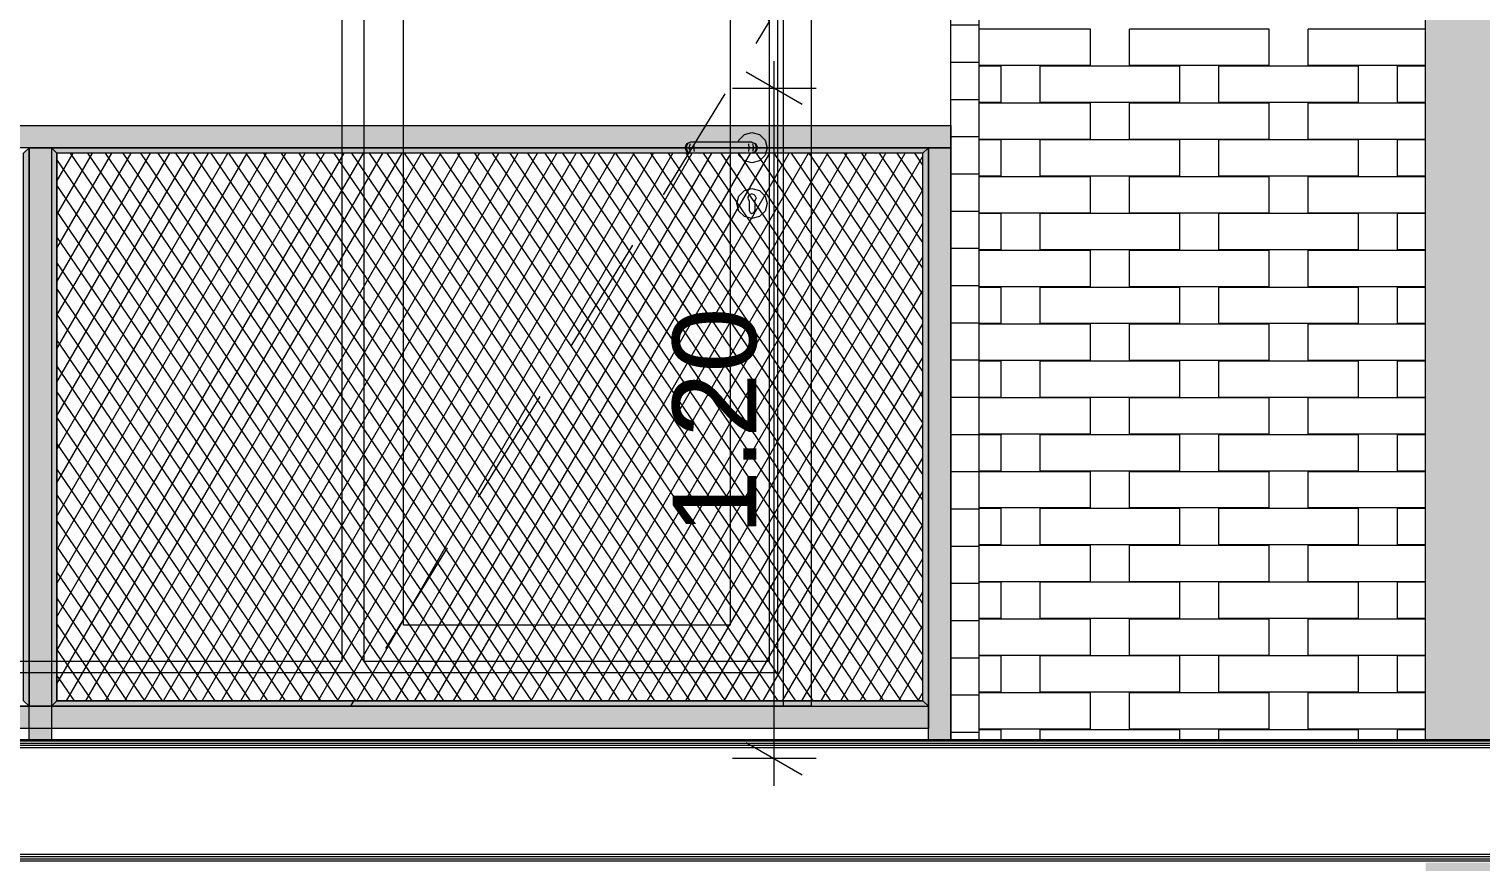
# Model space of a CAD drawing. Header units: millimetres. Extents: x 475206255 to 476720147, y 4620882299 to 4621447368.
# Drawn here: x 475397416 to 475400015, y 4621140866 to 4621142357 of the extents above; entities that cross this region are included whole.
import ezdxf

# ---------------------------------------------------------------- set-up
doc = ezdxf.new("R2010")
doc.units = ezdxf.units.MM
doc.header["$MEASUREMENT"] = 0
doc.linetypes.add('Hidden Line', pattern=[317.5, 211.666667, -105.833333])
for name, color, linetype, lineweight in [('2D Drafting - General_Pen_No__30_Pen_No__9_Pen_No__9_Pen_No__253', 252, 'Continuous', 0), ('2D Drafting - General_Pen_No__30_Pen_No__9_Pen_No__9_Pen_No__7', 7, 'Continuous', 0), ('2D Drafting - General_Pen_No__7_Pen_No__7', 7, 'Continuous', 0), ('Dimensioning - General_Pen_No__142', 142, 'Continuous', 0), ('New_2D Drafting - General_Pen_No__30_Pen_No__9_Pen_No__9_Pen_No__255', 255, 'Continuous', 0), ('New_2D Drafting - General_Pen_No__30_Pen_No__9_Pen_No__9_Pen_No__7', 7, 'Continuous', 0), ('New_2D Drafting - General_Pen_No__4', 7, 'Continuous', 0), ('New_2D Drafting - General_Pen_No__7', 7, 'Continuous', 0), ('New_Structural - Bearing_Pen_No__250', 7, 'Continuous', 0), ('New_zoma_Pen_No__250', 7, 'Continuous', 0), ('Structural - Bearing_Pen_No__250', 7, 'Continuous', 0), ('zoma_Pen_No__142', 142, 'Continuous', 0)]:
    doc.layers.add(name, color=color, linetype=linetype, lineweight=lineweight)
for name, color, linetype in [('Dimensioning - General', 7, 'Continuous'), ('New_zoma', 7, 'Continuous'), ('zoma', 7, 'Continuous')]:
    doc.layers.add(name, color=color, linetype=linetype)
doc.styles.add('GENERATED_STYLE_1', font='arial.ttf')
doc.styles.add('GENERATED_STYLE_2', font='arial.ttf')
doc.dimstyles.new('GENERATED_STYLE__1', dxfattribs={"dimtxt": 100, "dimasz": 68.640772, "dimexe": 0.18, "dimexo": 0.0625, "dimgap": 0, "dimtad": 1, "dimlfac": 0.001, "dimzin": 0, "dimdsep": 46, "dimtxsty": 'GENERATED_STYLE_2', "dimblk": 'ARROWHEAD_2', "dimblk1": 'ARROWHEAD_2', "dimblk2": 'ARROWHEAD_2', "dimcen": 0.09, "dimse1": 1, "dimse2": 1, "dimclrd": 142, "dimclre": 142, "dimclrt": 142, "dimadec": 0, "dimazin": 0, "dimtfac": 1, "dimtdec": 4, "dimtmove": 0, "dimatfit": 3, "dimfxl": 1, "dimtolj": 1, "dimtzin": 0, "dimarcsym": 0})
doc.dimstyles.new('GENERATED_STYLE__18', dxfattribs={"dimtxt": 100, "dimasz": 68.640772, "dimexe": 0.18, "dimexo": 0.0625, "dimgap": 0, "dimtad": 1, "dimtih": 1, "dimtoh": 1, "dimlfac": 0.001, "dimzin": 0, "dimdsep": 46, "dimtxsty": 'GENERATED_STYLE_2', "dimblk": 'ARROWHEAD_2', "dimblk1": 'ARROWHEAD_2', "dimblk2": 'ARROWHEAD_2', "dimcen": 0.09, "dimse1": 1, "dimse2": 1, "dimclrd": 142, "dimclre": 142, "dimclrt": 142, "dimadec": 0, "dimazin": 0, "dimtfac": 1, "dimtdec": 4, "dimtmove": 0, "dimatfit": 3, "dimfxl": 1, "dimtolj": 1, "dimtzin": 0, "dimarcsym": 0})
doc.dimstyles.new('GENERATED_STYLE__3', dxfattribs={"dimtxt": 200, "dimasz": 64.421331, "dimexe": 0.18, "dimexo": 3, "dimgap": 0, "dimtad": 1, "dimtih": 1, "dimtoh": 1, "dimlfac": 0.001, "dimzin": 0, "dimdsep": 46, "dimtxsty": 'GENERATED_STYLE_2', "dimblk": 'ARROWHEAD_2', "dimblk1": 'ARROWHEAD_2', "dimblk2": 'ARROWHEAD_2', "dimcen": 0.09, "dimclrd": 142, "dimclre": 142, "dimclrt": 142, "dimadec": 0, "dimazin": 0, "dimtfac": 1, "dimtdec": 4, "dimtmove": 0, "dimatfit": 3, "dimfxl": 1, "dimtolj": 1, "dimtzin": 0, "dimarcsym": 0})
doc.dimstyles.new('GENERATED_STYLE__8', dxfattribs={"dimtxt": 150, "dimasz": 76, "dimexe": 0.18, "dimexo": 3, "dimgap": 0, "dimtad": 1, "dimlfac": 0.001, "dimzin": 0, "dimdsep": 46, "dimtxsty": 'GENERATED_STYLE_1', "dimblk": 'ARROWHEAD_2', "dimblk1": 'ARROWHEAD_2', "dimblk2": 'ARROWHEAD_2', "dimcen": 0.09, "dimclrd": 7, "dimclre": 7, "dimclrt": 7, "dimadec": 0, "dimazin": 0, "dimtfac": 1, "dimtdec": 4, "dimtmove": 0, "dimatfit": 3, "dimfxl": 1, "dimtolj": 1, "dimtzin": 0, "dimarcsym": 0})

# ---------------------------------------------------------------- blocks, each defined once
blk = doc.blocks.new('*D551', base_point=(475826095.8, 4621095193.2))
at = {"layer": 'Dimensioning - General_Pen_No__142', "color": 142, "linetype": 'Continuous', "lineweight": 0, "transparency": 16777216}
for p, q in [((475424795.3, 4621141471), (475424885.6, 4621141418.9)), ((475424908.2, 4621141444.9), (475424772.7, 4621141444.9)), ((475424840.5, 4621138945), (475424840.5, 4621141444.9)), ((475424795.3, 4621138971.1), (475424885.6, 4621138918.9)), ((475424908.2, 4621138945), (475424772.7, 4621138945))]:
    blk.add_line(p, q, dxfattribs=at)
at = {"layer": 'Dimensioning - General_Pen_No__142', "color": 142, "lineweight": 0, "transparency": 16777216, "insert": (475424820.5, 4621140061.5), "char_height": 100, "attachment_point": 7, "rotation": 90, "style": 'GENERATED_STYLE_2'}
blk.add_mtext('\\A1;{\\pql;\\fArial|b0|i0|c204|p0;\\W1.000000;2.50}', dxfattribs=at)
blk = doc.blocks.new('ARROWHEAD_2')
at = {"color": 0, "linetype": 'Continuous', "lineweight": 0}
for p, q in [((-0.378, -0.655), (0.378, 0.655)), ((0, 0), (-1, 0))]:
    blk.add_line(p, q, dxfattribs=at)
blk = doc.blocks.new('*D552', base_point=(475826095.8, 4621095193.2))
at = {"layer": 'Dimensioning - General_Pen_No__142', "color": 142, "linetype": 'Continuous', "lineweight": 0, "transparency": 16777216}
for p, q in [((475424795.3, 4621142171.1), (475424885.6, 4621142118.9)), ((475424908.2, 4621142145), (475424772.7, 4621142145)), ((475424840.5, 4621141444.9), (475424840.5, 4621142145)), ((475424795.3, 4621141471), (475424885.6, 4621141418.9)), ((475424908.2, 4621141444.9), (475424772.7, 4621141444.9))]:
    blk.add_line(p, q, dxfattribs=at)
at = {"layer": 'Dimensioning - General_Pen_No__142', "color": 142, "lineweight": 0, "transparency": 16777216, "insert": (475424820.5, 4621141661.5), "char_height": 100, "attachment_point": 7, "rotation": 90, "style": 'GENERATED_STYLE_2'}
blk.add_mtext('\\A1;{\\pql;\\fArial|b0|i0|c204|p0;\\W1.000000;0.70}', dxfattribs=at)
blk = doc.blocks.new('*D553', base_point=(475826095.8, 4621095193.2))
at = {"layer": 'Dimensioning - General_Pen_No__142', "color": 142, "linetype": 'Continuous', "lineweight": 0, "transparency": 16777216}
for p, q in [((475424795.3, 4621144671), (475424885.6, 4621144618.9)), ((475424908.2, 4621144644.9), (475424772.7, 4621144644.9)), ((475424840.5, 4621142145), (475424840.5, 4621144644.9)), ((475424795.3, 4621142171.1), (475424885.6, 4621142118.9)), ((475424908.2, 4621142145), (475424772.7, 4621142145))]:
    blk.add_line(p, q, dxfattribs=at)
at = {"layer": 'Dimensioning - General_Pen_No__142', "color": 142, "lineweight": 0, "transparency": 16777216, "insert": (475424820.5, 4621143261.5), "char_height": 100, "attachment_point": 7, "rotation": 90, "style": 'GENERATED_STYLE_2'}
blk.add_mtext('\\A1;{\\pql;\\fArial|b0|i0|c204|p0;\\W1.000000;2.50}', dxfattribs=at)
blk = doc.blocks.new('*D1518', base_point=(475826095.8, 4621095193.2))
at = {"layer": 'zoma_Pen_No__142', "color": 142, "linetype": 'Continuous', "lineweight": 0, "transparency": 16777216}
for p, q in [((475393415.9, 4621126477.3), (475393415.9, 4621126604.5)), ((475399915.9, 4621126477.3), (475399915.9, 4621126604.5)), ((475393440.3, 4621126583.3), (475393391.4, 4621126498.5)), ((475399940.3, 4621126583.3), (475399891.4, 4621126498.5)), ((475393415.9, 4621126540.9), (475399915.9, 4621126540.9))]:
    blk.add_line(p, q, dxfattribs=at)
at = {"layer": 'zoma_Pen_No__142', "color": 142, "lineweight": 0, "transparency": 16777216, "char_height": 200, "attachment_point": 7, "style": 'GENERATED_STYLE_2'}
for s, insert in [('\\A1;{\\pql;\\fArial|b0|i0|c204|p0;\\W1.000000;6.50}', (475396398.9, 4621126580.9)), ('\\A1;{\\pql;\\fArial|b0|i0|c204|p0;\\W1.000000;0.40}', (475399357.5, 4621126580.9))]:
    blk.add_mtext(s, dxfattribs=dict(at, insert=insert))
blk = doc.blocks.new('*D1519', base_point=(475826095.8, 4621095193.2))
at = {"layer": 'zoma_Pen_No__142', "color": 142, "linetype": 'Continuous', "lineweight": 0, "transparency": 16777216}
for p, q in [((475399915.9, 4621126477.3), (475399915.9, 4621126604.5)), ((475400315.9, 4621126477.3), (475400315.9, 4621126604.5)), ((475399940.3, 4621126583.3), (475399891.4, 4621126498.5)), ((475400340.3, 4621126583.3), (475400291.4, 4621126498.5)), ((475399915.9, 4621126540.9), (475400315.9, 4621126540.9))]:
    blk.add_line(p, q, dxfattribs=at)
blk = doc.blocks.new('*D1699', base_point=(475826095.8, 4621095193.2))
at = {"layer": 'New_zoma_Pen_No__250', "color": 7, "linetype": 'Continuous', "lineweight": 0, "transparency": 16777216}
for p, q in [((475398750, 4621142251.2), (475398750, 4621142300.1)), ((475398800, 4621142222.4), (475398700, 4621142280.1)), ((475398825, 4621142251.2), (475398675, 4621142251.2)), ((475398750, 4621141051.2), (475398750, 4621142251.2)), ((475398700, 4621141080.1), (475398800, 4621141022.4)), ((475398825, 4621141051.2), (475398675, 4621141051.2)), ((475398750, 4621141002.3), (475398750, 4621141051.2))]:
    blk.add_line(p, q, dxfattribs=at)
at = {"layer": 'New_zoma_Pen_No__250', "color": 7, "lineweight": 0, "transparency": 16777216, "insert": (475398720, 4621141451), "char_height": 150, "attachment_point": 7, "rotation": 90, "style": 'GENERATED_STYLE_1'}
blk.add_mtext('\\A1;{\\pql;\\fArial|b0|i0|c204|p0;\\W1.000000;1.20}', dxfattribs=at)
blk = doc.blocks.new('*D2374', base_point=(475826095.8, 4621095193.2))
at = {"layer": 'Dimensioning - General_Pen_No__142', "color": 142, "linetype": 'Continuous', "lineweight": 0, "transparency": 16777216}
for p, q in [((475397216, 4621139958.3), (475397216, 4621140093.8)), ((475398816, 4621139958.3), (475398816, 4621140093.8)), ((475397242.1, 4621140071.2), (475397190, 4621139980.9)), ((475398842.1, 4621140071.2), (475398790, 4621139980.9)), ((475397216, 4621140026), (475398816, 4621140026))]:
    blk.add_line(p, q, dxfattribs=at)
at = {"layer": 'Dimensioning - General_Pen_No__142', "color": 142, "lineweight": 0, "transparency": 16777216, "char_height": 100, "attachment_point": 7, "style": 'GENERATED_STYLE_2'}
for s, insert in [('\\A1;{\\pql;\\fArial|b0|i0|c204|p0;\\W1.000000;1.60}', (475397882.6, 4621140046)), ('\\A1;{\\pql;\\fArial|b0|i0|c204|p0;\\W1.000000;0.25}', (475398523, 4621140046))]:
    blk.add_mtext(s, dxfattribs=dict(at, insert=insert))
blk = doc.blocks.new('*D2375', base_point=(475826095.8, 4621095193.2))
at = {"layer": 'Dimensioning - General_Pen_No__142', "color": 142, "linetype": 'Continuous', "lineweight": 0, "transparency": 16777216}
for p, q in [((475398816, 4621139958.3), (475398816, 4621140093.8)), ((475399065.9, 4621139958.3), (475399065.9, 4621140093.8)), ((475398842.1, 4621140071.2), (475398790, 4621139980.9)), ((475399092, 4621140071.2), (475399039.9, 4621139980.9)), ((475398816, 4621140026), (475399065.9, 4621140026))]:
    blk.add_line(p, q, dxfattribs=at)
blk = doc.blocks.new('*D2376', base_point=(475826095.8, 4621095193.2))
at = {"layer": 'Dimensioning - General_Pen_No__142', "color": 142, "linetype": 'Continuous', "lineweight": 0, "transparency": 16777216}
for p, q in [((475399065.9, 4621139958.3), (475399065.9, 4621140093.8)), ((475400115.9, 4621139958.3), (475400115.9, 4621140093.8)), ((475399092, 4621140071.2), (475399039.9, 4621139980.9)), ((475400142, 4621140071.2), (475400089.9, 4621139980.9)), ((475399065.9, 4621140026), (475400115.9, 4621140026))]:
    blk.add_line(p, q, dxfattribs=at)
at = {"layer": 'Dimensioning - General_Pen_No__142', "color": 142, "lineweight": 0, "transparency": 16777216, "insert": (475399457.5, 4621140046), "char_height": 100, "attachment_point": 7, "style": 'GENERATED_STYLE_2'}
blk.add_mtext('\\A1;{\\pql;\\fArial|b0|i0|c204|p0;\\W1.000000;1.05}', dxfattribs=at)
blk = doc.blocks.new('*D2395', base_point=(475826095.8, 4621095193.2))
at = {"layer": 'Dimensioning - General_Pen_No__142', "color": 142, "linetype": 'Continuous', "lineweight": 0, "transparency": 16777216}
for p, q in [((475397216, 4621136640), (475397216, 4621136775.5)), ((475398816, 4621136640), (475398816, 4621136775.5)), ((475397242.1, 4621136752.9), (475397190, 4621136662.6)), ((475398842.1, 4621136752.9), (475398790, 4621136662.6)), ((475397216, 4621136707.7), (475398816, 4621136707.7))]:
    blk.add_line(p, q, dxfattribs=at)
at = {"layer": 'Dimensioning - General_Pen_No__142', "color": 142, "lineweight": 0, "transparency": 16777216, "char_height": 100, "attachment_point": 7, "style": 'GENERATED_STYLE_2'}
for s, insert in [('\\A1;{\\pql;\\fArial|b0|i0|c204|p0;\\W1.000000;1.60}', (475397882.6, 4621136727.7)), ('\\A1;{\\pql;\\fArial|b0|i0|c204|p0;\\W1.000000;0.25}', (475398523, 4621136727.7))]:
    blk.add_mtext(s, dxfattribs=dict(at, insert=insert))
blk = doc.blocks.new('*D2396', base_point=(475826095.8, 4621095193.2))
at = {"layer": 'Dimensioning - General_Pen_No__142', "color": 142, "linetype": 'Continuous', "lineweight": 0, "transparency": 16777216}
for p, q in [((475398816, 4621136640), (475398816, 4621136775.5)), ((475399065.9, 4621136640), (475399065.9, 4621136775.5)), ((475398842.1, 4621136752.9), (475398790, 4621136662.6)), ((475399092, 4621136752.9), (475399039.9, 4621136662.6)), ((475398816, 4621136707.7), (475399065.9, 4621136707.7))]:
    blk.add_line(p, q, dxfattribs=at)
blk = doc.blocks.new('*D2397', base_point=(475826095.8, 4621095193.2))
at = {"layer": 'Dimensioning - General_Pen_No__142', "color": 142, "linetype": 'Continuous', "lineweight": 0, "transparency": 16777216}
for p, q in [((475399065.9, 4621136640), (475399065.9, 4621136775.5)), ((475400115.9, 4621136640), (475400115.9, 4621136775.5)), ((475399092, 4621136752.9), (475399039.9, 4621136662.6)), ((475400142, 4621136752.9), (475400089.9, 4621136662.6)), ((475399065.9, 4621136707.7), (475400115.9, 4621136707.7))]:
    blk.add_line(p, q, dxfattribs=at)
at = {"layer": 'Dimensioning - General_Pen_No__142', "color": 142, "lineweight": 0, "transparency": 16777216, "insert": (475399457.5, 4621136727.7), "char_height": 100, "attachment_point": 7, "style": 'GENERATED_STYLE_2'}
blk.add_mtext('\\A1;{\\pql;\\fArial|b0|i0|c204|p0;\\W1.000000;1.05}', dxfattribs=at)
blk = doc.blocks.new('*D2417', base_point=(475826095.8, 4621095193.2))
at = {"layer": 'Dimensioning - General_Pen_No__142', "color": 142, "linetype": 'Continuous', "lineweight": 0, "transparency": 16777216}
for p, q in [((475397216, 4621133504.3), (475397216, 4621133639.8)), ((475398816, 4621133504.3), (475398816, 4621133639.8)), ((475397242.1, 4621133617.2), (475397190, 4621133526.9)), ((475398842.1, 4621133617.2), (475398790, 4621133526.9)), ((475397216, 4621133572.1), (475398816, 4621133572.1))]:
    blk.add_line(p, q, dxfattribs=at)
at = {"layer": 'Dimensioning - General_Pen_No__142', "color": 142, "lineweight": 0, "transparency": 16777216, "insert": (475397882.6, 4621133592.1), "char_height": 100, "attachment_point": 7, "style": 'GENERATED_STYLE_2'}
blk.add_mtext('\\A1;{\\pql;\\fArial|b0|i0|c204|p0;\\W1.000000;1.60}', dxfattribs=at)
blk = doc.blocks.new('*D2418', base_point=(475826095.8, 4621095193.2))
at = {"layer": 'Dimensioning - General_Pen_No__142', "color": 142, "linetype": 'Continuous', "lineweight": 0, "transparency": 16777216}
for p, q in [((475398816, 4621133504.3), (475398816, 4621133639.8)), ((475400715.7, 4621133504.3), (475400715.7, 4621133639.8)), ((475398842.1, 4621133617.2), (475398790, 4621133526.9)), ((475400741.8, 4621133617.2), (475400689.6, 4621133526.9)), ((475398816, 4621133572.1), (475400715.7, 4621133572.1))]:
    blk.add_line(p, q, dxfattribs=at)
at = {"layer": 'Dimensioning - General_Pen_No__142', "color": 142, "lineweight": 0, "transparency": 16777216, "insert": (475399632.4, 4621133592.1), "char_height": 100, "attachment_point": 7, "style": 'GENERATED_STYLE_2'}
blk.add_mtext('\\A1;{\\pql;\\fArial|b0|i0|c204|p0;\\W1.000000;1.90}', dxfattribs=at)

msp = doc.modelspace()

# ---------------------------------------------------------------- hatches: boundary and pattern name
at = {"layer": '2D Drafting - General_Pen_No__30_Pen_No__9_Pen_No__9_Pen_No__253', "linetype": 'Continuous', "lineweight": 0}
h = msp.add_hatch(dxfattribs=at)
h.set_pattern_fill('BRICK___RUNNING_BOND', color=252, style=0, pattern_type=2)
h.set_pattern_definition([(180, (475362068.42, 4621134278.51), (0, 66.64), []), (90, (475362068.42, 4621134278.5), (244.8, 0), [66.64, -66.64]), (90, (475361946.02, 4621134345.15), (244.8, 0), [66.64, -66.64])])
h.paths.add_polyline_path([(475386515.943, 4621144744.536), (475406815.943, 4621144744.536), (475406815.943, 4621131444.943), (475406415.943, 4621131444.943), (475406415.943, 4621131544.955), (475406415.943, 4621144344.955), (475402816.368, 4621144344.955), (475402816.368, 4621131445.093), (475398816.013, 4621131445.093), (475398816.013, 4621131445.286), (475396815.946, 4621131445.286), (475396815.946, 4621134464.943), (475400115.943, 4621134464.943), (475400115.943, 4621134684.942), (475399915.947, 4621134684.942), (475399915.947, 4621137664.943), (475400115.943, 4621137664.943), (475400115.943, 4621137884.943), (475399915.947, 4621137884.943), (475399915.947, 4621140864.943), (475400115.943, 4621140864.943), (475400115.943, 4621141084.943), (475399915.947, 4621141084.943), (475399915.947, 4621144064.943), (475400115.943, 4621144064.943), (475400115.943, 4621144284.943), (475393015.95, 4621144284.943), (475393015.95, 4621144064.943), (475393215.95, 4621144064.943), (475393215.95, 4621141084.943), (475393015.95, 4621141084.943), (475393015.95, 4621140864.943), (475393215.95, 4621140864.943), (475393215.95, 4621137884.943), (475393015.95, 4621137884.943), (475393015.95, 4621137663.948), (475393215.95, 4621137663.948), (475393215.95, 4621134684.942), (475393015.95, 4621134684.942), (475393015.95, 4621134464.943), (475393415.349, 4621134464.943), (475393415.349, 4621131444.834), (475393015.95, 4621131444.834), (475393015.95, 4621131444.943), (475390315.939, 4621131444.943), (475389615.524, 4621131444.943), (475389615.524, 4621134464.987), (475390315.939, 4621134464.987), (475390315.939, 4621144284.987), (475386865.663, 4621144284.987), (475386865.663, 4621144064.987), (475386916.336, 4621144064.987), (475386916.336, 4621141084.995), (475386865.663, 4621141084.995), (475386865.663, 4621140864.987), (475386916.063, 4621140864.987), (475386916.063, 4621137884.987), (475386865.663, 4621137884.987), (475386865.663, 4621137664.987), (475386916.063, 4621137664.987), (475386916.063, 4621134684.996), (475386865.663, 4621134684.996), (475386865.663, 4621134464.987), (475386916.063, 4621134464.987), (475386916.063, 4621131444.943), (475386515.943, 4621131444.943), (475386515.943, 4621134464.987)])
h.paths.add_polyline_path([(475390816.16, 4621132444.942), (475390816.16, 4621134044.943), (475392416.16, 4621134044.943), (475392416.16, 4621132444.942)], flags=0)
h.paths.add_polyline_path([(475390816.165, 4621140444.942), (475392416.165, 4621140444.942), (475392416.165, 4621138844.942), (475390816.165, 4621138844.942)], flags=0)
h.paths.add_polyline_path([(475390816.165, 4621137244.942), (475392416.165, 4621137244.942), (475392416.165, 4621135644.942), (475390816.165, 4621135644.942)], flags=0)
h.paths.add_polyline_path([(475390816.165, 4621142044.942), (475390816.165, 4621143644.942), (475392416.165, 4621143644.942), (475392416.165, 4621142044.942)], flags=0)
h.paths.add_polyline_path([(475397216.018, 4621131544.949), (475397216.018, 4621134044.955), (475398816.009, 4621134044.955), (475398816.009, 4621131544.949)], flags=0)
h.paths.add_polyline_path([(475402315.71, 4621135644.942), (475402315.71, 4621137244.939), (475400715.709, 4621137244.939), (475400715.709, 4621135644.942)], flags=0)
h.paths.add_polyline_path([(475400715.709, 4621132444.942), (475400715.709, 4621134044.939), (475402315.71, 4621134044.939), (475402315.71, 4621132444.942)], flags=0)
h.paths.add_polyline_path([(475402315.71, 4621138806.589), (475402315.71, 4621140444.937), (475400715.709, 4621140444.937), (475400715.709, 4621138806.589)], flags=0)
h.paths.add_polyline_path([(475400715.713, 4621142044.942), (475400715.713, 4621143644.939), (475402315.714, 4621143644.939), (475402315.714, 4621142044.942)], flags=0)
h = msp.add_hatch(dxfattribs=at)
h.set_pattern_fill('BRICK___RUNNING_BOND', color=252, style=0, pattern_type=2)
h.set_pattern_definition([(180, (475365617.79, 4621141098.51), (0, 66.64), []), (90, (475365617.79, 4621141098.5), (244.8, 0), [66.64, -66.64]), (90, (475365495.39, 4621141165.15), (244.8, 0), [66.64, -66.64])])
h.paths.add_polyline_path([(475399115.934, 4621144064.943), (475399115.934, 4621141084.943), (475399065.943, 4621141084.943), (475399065.943, 4621144064.943)])
at = {"layer": 'New_2D Drafting - General_Pen_No__30_Pen_No__9_Pen_No__9_Pen_No__255', "linetype": 'Continuous', "lineweight": 0}
for points in [[(475399065.943, 4621142184.937), (475399065.943, 4621142144.937), (475394215.95, 4621142144.937), (475394215.95, 4621142184.937)], [(475397415.95, 4621141144.936), (475397405.976, 4621141154.909), (475397405.976, 4621142134.989), (475397415.95, 4621142144.963)], [(475397455.95, 4621141084.909), (475397415.95, 4621141084.909), (475397415.95, 4621142144.937), (475397455.95, 4621142144.937)], [(475397455.95, 4621141144.909), (475397465.95, 4621141154.909), (475397465.95, 4621142134.937), (475397455.95, 4621142144.937)], [(475397465.95, 4621142134.937), (475397455.95, 4621142144.937), (475399025.943, 4621142144.937), (475399015.943, 4621142134.937)], [(475399025.943, 4621141144.909), (475399015.943, 4621141154.909), (475399015.943, 4621142134.937), (475399025.943, 4621142144.937)], [(475399065.943, 4621141084.943), (475399025.943, 4621141084.943), (475399025.943, 4621142144.937), (475399065.943, 4621142144.937)], [(475397465.95, 4621141154.936), (475397455.95, 4621141144.936), (475399025.917, 4621141144.936), (475399015.917, 4621141154.936)], [(475399025.943, 4621141144.936), (475399025.943, 4621141104.936), (475394215.95, 4621141104.936), (475394215.95, 4621141144.936)]]:
    msp.add_hatch(color=255, dxfattribs=at).paths.add_polyline_path(points)
at = {"layer": 'New_2D Drafting - General_Pen_No__7', "linetype": 'Continuous', "lineweight": 0}
h = msp.add_hatch(dxfattribs=at)
h.set_pattern_fill('BATT_INSULATION', style=0, pattern_type=2)
h.set_pattern_definition([(60, (475826095.757, 4621095193.19), (-25.9807621, 15), []), (124.306619, (475826095.757, 4621095193.19), (23.8156986, 11.25), [])])
h.paths.add_polyline_path([(475399015.943, 4621142134.937), (475397465.95, 4621142134.937), (475397465.95, 4621141154.936), (475399015.943, 4621141154.936)])

# ---------------------------------------------------------------- linework, layer by layer
at = {"layer": '2D Drafting - General_Pen_No__30_Pen_No__9_Pen_No__9_Pen_No__7', "color": 7, "linetype": 'Continuous', "lineweight": 0, "flags": 128}
msp.add_lwpolyline([(475399115.934, 4621144064.943), (475399115.934, 4621141084.943), (475399065.943, 4621141084.943), (475399065.943, 4621144064.943)], close=True, dxfattribs=at)
msp.add_lwpolyline([(475400115.943, 4621141084.943), (475399915.947, 4621141084.943), (475399915.947, 4621144064.943), (475400115.943, 4621144064.943)], dxfattribs=at)
at = {"layer": '2D Drafting - General_Pen_No__7_Pen_No__7', "color": 7, "linetype": 'Continuous', "lineweight": 0, "flags": 128}
for points in [[(475398811.904, 4621141144.979), (475397216.02, 4621141144.985), (475397216.029, 4621143644.985), (475398816.029, 4621143644.979)], [(475398816.029, 4621143644.979), (475398816.02, 4621141144.979), (475398811.904, 4621141144.979)]]:
    msp.add_lwpolyline(points, dxfattribs=at)
for points in [[(475397266.029, 4621143594.983), (475398766.029, 4621143594.978), (475398766.02, 4621141144.979), (475397266.02, 4621141144.986)], [(475397276.029, 4621143584.983), (475398756.029, 4621143584.978), (475398756.02, 4621141204.981), (475397276.02, 4621141204.986)], [(475397291.028, 4621143569.983), (475397976.028, 4621143569.981), (475397976.02, 4621141224.983), (475397291.02, 4621141224.986)], [(475398016.024, 4621143569.981), (475398741.028, 4621143569.978), (475398741.02, 4621141224.981), (475398016.02, 4621141224.983)], [(475398086.028, 4621143499.981), (475398671.028, 4621143499.979), (475398671.021, 4621141289.981), (475398086.021, 4621141289.983)]]:
    msp.add_lwpolyline(points, close=True, dxfattribs=at)
at = {"layer": '2D Drafting - General_Pen_No__7_Pen_No__7', "color": 7, "linetype": 'Hidden Line', "lineweight": 0, "flags": 128}
msp.add_lwpolyline([(475397991.029, 4621143594.981), (475398741.024, 4621142370.856), (475397991.797, 4621141146.266)], dxfattribs=at)
at = {"layer": 'New_2D Drafting - General_Pen_No__30_Pen_No__9_Pen_No__9_Pen_No__7', "color": 7, "linetype": 'Continuous', "lineweight": 0, "flags": 128}
for points in [[(475399065.943, 4621142184.937), (475399065.943, 4621142144.937), (475394215.95, 4621142144.937), (475394215.95, 4621142184.937)], [(475397415.95, 4621141144.936), (475397405.976, 4621141154.909), (475397405.976, 4621142134.989), (475397415.95, 4621142144.963)], [(475397455.95, 4621141084.909), (475397415.95, 4621141084.909), (475397415.95, 4621142144.937), (475397455.95, 4621142144.937)], [(475397455.95, 4621141144.909), (475397465.95, 4621141154.909), (475397465.95, 4621142134.937), (475397455.95, 4621142144.937)], [(475397465.95, 4621142134.937), (475397455.95, 4621142144.937), (475399025.943, 4621142144.937), (475399015.943, 4621142134.937)], [(475399025.943, 4621141144.909), (475399015.943, 4621141154.909), (475399015.943, 4621142134.937), (475399025.943, 4621142144.937)], [(475399065.943, 4621141084.943), (475399025.943, 4621141084.943), (475399025.943, 4621142144.937), (475399065.943, 4621142144.937)], [(475397465.95, 4621141154.936), (475397455.95, 4621141144.936), (475399025.917, 4621141144.936), (475399015.917, 4621141154.936)], [(475399025.943, 4621141144.936), (475399025.943, 4621141104.936), (475394215.95, 4621141104.936), (475394215.95, 4621141144.936)]]:
    msp.add_lwpolyline(points, close=True, dxfattribs=at)
at = {"layer": 'New_2D Drafting - General_Pen_No__4', "color": 7, "linetype": 'Continuous', "lineweight": 0, "flags": 128}
msp.add_lwpolyline([(475399015.943, 4621142134.937), (475397465.95, 4621142134.937), (475397465.95, 4621141154.936), (475399015.943, 4621141154.936)], close=True, dxfattribs=at)
at = {"layer": 'New_Structural - Bearing_Pen_No__250', "color": 7, "linetype": 'Continuous', "lineweight": 0}
for p, q in [((475399315.943, 4621142356.949), (475399115.934, 4621142356.949)), ((475399315.943, 4621142291.949), (475399315.943, 4621142356.949)), ((475399385.943, 4621142291.949), (475399385.943, 4621142356.949)), ((475399635.943, 4621142356.949), (475399385.943, 4621142356.949)), ((475399635.943, 4621142291.949), (475399635.943, 4621142356.949)), ((475399705.943, 4621142291.949), (475399705.943, 4621142356.949)), ((475399915.947, 4621142356.949), (475399705.943, 4621142356.949)), ((475399315.943, 4621142291.949), (475399115.934, 4621142291.949)), ((475399155.943, 4621142290.949), (475399115.934, 4621142290.949)), ((475399155.943, 4621142225.949), (475399155.943, 4621142290.949)), ((475399225.943, 4621142225.949), (475399225.943, 4621142290.949)), ((475399475.943, 4621142290.949), (475399225.943, 4621142290.949)), ((475399635.943, 4621142291.949), (475399385.943, 4621142291.949)), ((475399475.943, 4621142225.949), (475399475.943, 4621142290.949)), ((475399545.943, 4621142225.949), (475399545.943, 4621142290.949)), ((475399795.943, 4621142290.949), (475399545.943, 4621142290.949)), ((475399915.947, 4621142291.949), (475399705.943, 4621142291.949)), ((475399795.943, 4621142225.949), (475399795.943, 4621142290.949)), ((475399865.943, 4621142225.949), (475399865.943, 4621142290.949)), ((475399915.947, 4621142290.949), (475399865.943, 4621142290.949)), ((475399155.943, 4621142225.949), (475399115.934, 4621142225.949)), ((475399315.943, 4621142224.949), (475399115.934, 4621142224.949)), ((475399475.943, 4621142225.949), (475399225.943, 4621142225.949)), ((475399315.943, 4621142159.949), (475399315.943, 4621142224.949)), ((475399385.943, 4621142159.949), (475399385.943, 4621142224.949)), ((475399635.943, 4621142224.949), (475399385.943, 4621142224.949)), ((475399795.943, 4621142225.949), (475399545.943, 4621142225.949)), ((475399635.943, 4621142159.949), (475399635.943, 4621142224.949)), ((475399705.943, 4621142159.949), (475399705.943, 4621142224.949)), ((475399915.947, 4621142224.949), (475399705.943, 4621142224.949)), ((475399915.947, 4621142225.949), (475399865.943, 4621142225.949)), ((475398686.751, 4621142158.48), (475398696.633, 4621142168.362)), ((475398696.633, 4621142168.362), (475398710.133, 4621142171.979)), ((475398710.133, 4621142171.979), (475398723.633, 4621142168.362)), ((475398723.633, 4621142168.362), (475398733.516, 4621142158.479)), ((475398593.062, 4621142152.051), (475398590.133, 4621142144.98)), ((475398590.133, 4621142144.98), (475398593.062, 4621142137.909)), ((475398594.614, 4621142152.051), (475398591.855, 4621142144.98)), ((475398591.855, 4621142144.98), (475398594.614, 4621142137.909)), ((475398600.133, 4621142154.98), (475398593.062, 4621142152.051)), ((475398593.062, 4621142137.909), (475398600.133, 4621142134.98)), ((475398599.429, 4621142152.051), (475398597.317, 4621142144.98)), ((475398597.317, 4621142144.98), (475398599.429, 4621142137.909)), ((475398601.275, 4621142154.98), (475398600.133, 4621142154.98)), ((475398604.527, 4621142154.98), (475398601.275, 4621142154.98)), ((475398609.393, 4621142154.98), (475398604.527, 4621142154.98)), ((475398606.634, 4621142152.051), (475398605.491, 4621142144.98)), ((475398605.491, 4621142144.98), (475398606.634, 4621142137.909)), ((475398615.133, 4621142154.98), (475398609.393, 4621142154.98)), ((475398695.133, 4621142154.979), (475398615.133, 4621142154.98)), ((475398685.813, 4621142154.98), (475398686.751, 4621142158.48)), ((475398700.874, 4621142154.979), (475398695.133, 4621142154.979)), ((475398705.74, 4621142154.979), (475398700.874, 4621142154.979)), ((475398704.775, 4621142144.979), (475398703.632, 4621142137.908)), ((475398703.633, 4621142152.051), (475398704.775, 4621142144.979)), ((475398708.991, 4621142154.979), (475398705.74, 4621142154.979)), ((475398710.133, 4621142154.979), (475398708.991, 4621142154.979)), ((475398710.133, 4621142154.979), (475398717.204, 4621142152.05)), ((475398717.204, 4621142137.908), (475398710.133, 4621142134.979)), ((475398710.838, 4621142152.051), (475398712.949, 4621142144.979)), ((475398712.949, 4621142144.979), (475398710.838, 4621142137.908)), ((475398715.652, 4621142152.05), (475398718.411, 4621142144.979)), ((475398718.411, 4621142144.979), (475398715.652, 4621142137.908)), ((475398717.204, 4621142152.05), (475398720.133, 4621142144.979)), ((475398720.133, 4621142144.979), (475398717.204, 4621142137.908)), ((475398733.516, 4621142158.479), (475398737.133, 4621142144.979)), ((475398737.133, 4621142144.979), (475398733.516, 4621142131.479)), ((475399315.943, 4621142159.949), (475399115.934, 4621142159.949)), ((475399155.943, 4621142158.949), (475399115.934, 4621142158.949)), ((475399155.943, 4621142093.949), (475399155.943, 4621142158.949)), ((475399225.943, 4621142093.949), (475399225.943, 4621142158.949)), ((475399475.943, 4621142158.949), (475399225.943, 4621142158.949)), ((475399635.943, 4621142159.949), (475399385.943, 4621142159.949)), ((475399475.943, 4621142093.949), (475399475.943, 4621142158.949)), ((475399545.943, 4621142093.949), (475399545.943, 4621142158.949)), ((475399795.943, 4621142158.949), (475399545.943, 4621142158.949)), ((475399915.947, 4621142159.949), (475399705.943, 4621142159.949)), ((475399795.943, 4621142093.949), (475399795.943, 4621142158.949)), ((475399865.943, 4621142093.949), (475399865.943, 4621142158.949)), ((475399915.947, 4621142158.949), (475399865.943, 4621142158.949)), ((475398601.275, 4621142134.98), (475398600.133, 4621142134.98)), ((475398604.527, 4621142134.98), (475398601.275, 4621142134.98)), ((475398609.393, 4621142134.98), (475398604.527, 4621142134.98)), ((475398615.133, 4621142134.98), (475398609.393, 4621142134.98)), ((475398695.133, 4621142134.979), (475398615.133, 4621142134.98)), ((475398686.751, 4621142131.48), (475398685.813, 4621142134.98)), ((475398696.633, 4621142121.597), (475398686.751, 4621142131.48)), ((475398700.873, 4621142134.979), (475398695.133, 4621142134.979)), ((475398710.133, 4621142117.979), (475398696.633, 4621142121.597)), ((475398705.74, 4621142134.979), (475398700.873, 4621142134.979)), ((475398708.991, 4621142134.979), (475398705.74, 4621142134.979)), ((475398710.133, 4621142134.979), (475398708.991, 4621142134.979)), ((475398723.633, 4621142121.597), (475398710.133, 4621142117.979)), ((475398733.516, 4621142131.479), (475398723.633, 4621142121.597)), ((475399155.943, 4621142093.949), (475399115.934, 4621142093.949)), ((475399315.943, 4621142092.949), (475399115.934, 4621142092.949)), ((475399475.943, 4621142093.949), (475399225.943, 4621142093.949)), ((475399315.943, 4621142027.949), (475399315.943, 4621142092.949)), ((475399385.943, 4621142027.949), (475399385.943, 4621142092.949)), ((475399635.943, 4621142092.949), (475399385.943, 4621142092.949)), ((475399795.943, 4621142093.949), (475399545.943, 4621142093.949)), ((475399635.943, 4621142027.949), (475399635.943, 4621142092.949)), ((475399705.943, 4621142027.949), (475399705.943, 4621142092.949)), ((475399915.947, 4621142092.949), (475399705.943, 4621142092.949)), ((475399915.947, 4621142093.949), (475399865.943, 4621142093.949)), ((475398686.75, 4621142058.48), (475398696.633, 4621142068.362)), ((475398696.633, 4621142068.362), (475398710.133, 4621142071.979)), ((475398703.413, 4621142056.619), (475398704.758, 4621142060.123)), ((475398710.133, 4621142062.405), (475398704.758, 4621142060.123)), ((475398710.133, 4621142071.979), (475398723.633, 4621142068.362)), ((475398715.508, 4621142060.123), (475398710.133, 4621142062.405)), ((475398716.853, 4621142056.619), (475398715.508, 4621142060.123)), ((475398723.633, 4621142068.362), (475398733.516, 4621142058.479)), ((475398683.133, 4621142044.98), (475398686.75, 4621142058.48)), ((475398686.75, 4621142031.48), (475398683.133, 4621142044.98)), ((475398703.413, 4621142056.619), (475398702.665, 4621142054.672)), ((475398702.665, 4621142054.672), (475398705.133, 4621142049.379)), ((475398705.133, 4621142049.379), (475398705.133, 4621142047.866)), ((475398705.133, 4621142047.866), (475398705.133, 4621142044.979)), ((475398705.133, 4621142044.979), (475398705.133, 4621142042.093)), ((475398705.133, 4621142042.093), (475398705.133, 4621142036.319)), ((475398705.133, 4621142036.319), (475398705.133, 4621142032.479)), ((475398715.133, 4621142049.379), (475398717.601, 4621142054.672)), ((475398715.133, 4621142047.866), (475398715.133, 4621142049.379)), ((475398715.133, 4621142047.866), (475398715.133, 4621142044.979)), ((475398715.133, 4621142044.979), (475398715.133, 4621142042.093)), ((475398715.133, 4621142042.093), (475398715.133, 4621142036.319)), ((475398715.133, 4621142036.319), (475398715.133, 4621142032.479)), ((475398716.853, 4621142056.619), (475398717.601, 4621142054.672)), ((475398733.516, 4621142058.479), (475398737.133, 4621142044.979)), ((475398737.133, 4621142044.979), (475398733.516, 4621142031.479)), ((475398696.633, 4621142021.597), (475398686.75, 4621142031.48)), ((475398710.133, 4621142017.979), (475398696.633, 4621142021.597)), ((475398705.133, 4621142032.479), (475398706.597, 4621142028.944)), ((475398706.597, 4621142028.944), (475398710.133, 4621142027.479)), ((475398710.133, 4621142027.479), (475398713.668, 4621142028.944)), ((475398723.633, 4621142021.597), (475398710.133, 4621142017.979)), ((475398713.668, 4621142028.944), (475398715.133, 4621142032.479)), ((475398733.516, 4621142031.479), (475398723.633, 4621142021.597)), ((475399315.943, 4621142027.949), (475399115.934, 4621142027.949)), ((475399155.943, 4621142026.949), (475399115.934, 4621142026.949)), ((475399155.943, 4621141961.949), (475399155.943, 4621142026.949)), ((475399225.943, 4621141961.949), (475399225.943, 4621142026.949)), ((475399475.943, 4621142026.949), (475399225.943, 4621142026.949)), ((475399635.943, 4621142027.949), (475399385.943, 4621142027.949)), ((475399475.943, 4621141961.949), (475399475.943, 4621142026.949)), ((475399545.943, 4621141961.949), (475399545.943, 4621142026.949)), ((475399795.943, 4621142026.949), (475399545.943, 4621142026.949)), ((475399915.947, 4621142027.949), (475399705.943, 4621142027.949)), ((475399795.943, 4621141961.949), (475399795.943, 4621142026.949)), ((475399865.943, 4621141961.949), (475399865.943, 4621142026.949)), ((475399915.947, 4621142026.949), (475399865.943, 4621142026.949)), ((475399155.943, 4621141961.949), (475399115.934, 4621141961.949)), ((475399315.943, 4621141960.949), (475399115.934, 4621141960.949)), ((475399475.943, 4621141961.949), (475399225.943, 4621141961.949)), ((475399315.943, 4621141895.949), (475399315.943, 4621141960.949)), ((475399385.943, 4621141895.949), (475399385.943, 4621141960.949)), ((475399635.943, 4621141960.949), (475399385.943, 4621141960.949)), ((475399795.943, 4621141961.949), (475399545.943, 4621141961.949)), ((475399635.943, 4621141895.949), (475399635.943, 4621141960.949)), ((475399705.943, 4621141895.949), (475399705.943, 4621141960.949)), ((475399915.947, 4621141960.949), (475399705.943, 4621141960.949)), ((475399915.947, 4621141961.949), (475399865.943, 4621141961.949)), ((475399315.943, 4621141895.949), (475399115.934, 4621141895.949)), ((475399155.943, 4621141894.949), (475399115.934, 4621141894.949)), ((475399155.943, 4621141829.949), (475399155.943, 4621141894.949)), ((475399225.943, 4621141829.949), (475399225.943, 4621141894.949)), ((475399475.943, 4621141894.949), (475399225.943, 4621141894.949)), ((475399635.943, 4621141895.949), (475399385.943, 4621141895.949)), ((475399475.943, 4621141829.949), (475399475.943, 4621141894.949)), ((475399545.943, 4621141829.949), (475399545.943, 4621141894.949)), ((475399795.943, 4621141894.949), (475399545.943, 4621141894.949)), ((475399915.947, 4621141895.949), (475399705.943, 4621141895.949)), ((475399795.943, 4621141829.949), (475399795.943, 4621141894.949)), ((475399865.943, 4621141829.949), (475399865.943, 4621141894.949)), ((475399915.947, 4621141894.949), (475399865.943, 4621141894.949)), ((475399155.943, 4621141829.949), (475399115.934, 4621141829.949)), ((475399315.943, 4621141828.949), (475399115.934, 4621141828.949)), ((475399475.943, 4621141829.949), (475399225.943, 4621141829.949)), ((475399315.943, 4621141763.949), (475399315.943, 4621141828.949)), ((475399385.943, 4621141763.949), (475399385.943, 4621141828.949)), ((475399635.943, 4621141828.949), (475399385.943, 4621141828.949)), ((475399795.943, 4621141829.949), (475399545.943, 4621141829.949)), ((475399635.943, 4621141763.949), (475399635.943, 4621141828.949)), ((475399705.943, 4621141763.949), (475399705.943, 4621141828.949)), ((475399915.947, 4621141828.949), (475399705.943, 4621141828.949)), ((475399915.947, 4621141829.949), (475399865.943, 4621141829.949)), ((475399315.943, 4621141763.949), (475399115.934, 4621141763.949)), ((475399155.943, 4621141762.949), (475399115.934, 4621141762.949)), ((475399155.943, 4621141697.949), (475399155.943, 4621141762.949)), ((475399225.943, 4621141697.949), (475399225.943, 4621141762.949)), ((475399475.943, 4621141762.949), (475399225.943, 4621141762.949)), ((475399635.943, 4621141763.949), (475399385.943, 4621141763.949)), ((475399475.943, 4621141697.949), (475399475.943, 4621141762.949)), ((475399545.943, 4621141697.949), (475399545.943, 4621141762.949)), ((475399795.943, 4621141762.949), (475399545.943, 4621141762.949)), ((475399915.947, 4621141763.949), (475399705.943, 4621141763.949)), ((475399795.943, 4621141697.949), (475399795.943, 4621141762.949)), ((475399865.943, 4621141697.949), (475399865.943, 4621141762.949)), ((475399915.947, 4621141762.949), (475399865.943, 4621141762.949)), ((475399155.943, 4621141697.949), (475399115.934, 4621141697.949)), ((475399315.943, 4621141696.949), (475399115.934, 4621141696.949)), ((475399475.943, 4621141697.949), (475399225.943, 4621141697.949)), ((475399315.943, 4621141631.949), (475399315.943, 4621141696.949)), ((475399385.943, 4621141631.949), (475399385.943, 4621141696.949)), ((475399635.943, 4621141696.949), (475399385.943, 4621141696.949)), ((475399795.943, 4621141697.949), (475399545.943, 4621141697.949)), ((475399635.943, 4621141631.949), (475399635.943, 4621141696.949)), ((475399705.943, 4621141631.949), (475399705.943, 4621141696.949)), ((475399915.947, 4621141696.949), (475399705.943, 4621141696.949)), ((475399915.947, 4621141697.949), (475399865.943, 4621141697.949)), ((475399315.943, 4621141631.949), (475399115.934, 4621141631.949)), ((475399155.943, 4621141630.949), (475399115.934, 4621141630.949)), ((475399155.943, 4621141565.949), (475399155.943, 4621141630.949)), ((475399225.943, 4621141565.949), (475399225.943, 4621141630.949)), ((475399475.943, 4621141630.949), (475399225.943, 4621141630.949)), ((475399635.943, 4621141631.949), (475399385.943, 4621141631.949)), ((475399475.943, 4621141565.949), (475399475.943, 4621141630.949)), ((475399545.943, 4621141565.949), (475399545.943, 4621141630.949)), ((475399795.943, 4621141630.949), (475399545.943, 4621141630.949)), ((475399915.947, 4621141631.949), (475399705.943, 4621141631.949)), ((475399795.943, 4621141565.949), (475399795.943, 4621141630.949)), ((475399865.943, 4621141565.949), (475399865.943, 4621141630.949)), ((475399915.947, 4621141630.949), (475399865.943, 4621141630.949)), ((475399155.943, 4621141565.949), (475399115.934, 4621141565.949)), ((475399475.943, 4621141565.949), (475399225.943, 4621141565.949)), ((475399795.943, 4621141565.949), (475399545.943, 4621141565.949)), ((475399915.947, 4621141565.949), (475399865.943, 4621141565.949)), ((475399315.943, 4621141564.949), (475399115.934, 4621141564.949)), ((475399315.943, 4621141499.949), (475399315.943, 4621141564.949)), ((475399385.943, 4621141499.949), (475399385.943, 4621141564.949)), ((475399635.943, 4621141564.949), (475399385.943, 4621141564.949)), ((475399635.943, 4621141499.949), (475399635.943, 4621141564.949)), ((475399705.943, 4621141499.949), (475399705.943, 4621141564.949)), ((475399915.947, 4621141564.949), (475399705.943, 4621141564.949)), ((475399315.943, 4621141499.949), (475399115.934, 4621141499.949)), ((475399155.943, 4621141498.949), (475399115.934, 4621141498.949)), ((475399155.943, 4621141433.949), (475399155.943, 4621141498.949)), ((475399225.943, 4621141433.949), (475399225.943, 4621141498.949)), ((475399475.943, 4621141498.949), (475399225.943, 4621141498.949)), ((475399635.943, 4621141499.949), (475399385.943, 4621141499.949)), ((475399475.943, 4621141433.949), (475399475.943, 4621141498.949)), ((475399545.943, 4621141433.949), (475399545.943, 4621141498.949)), ((475399795.943, 4621141498.949), (475399545.943, 4621141498.949)), ((475399915.947, 4621141499.949), (475399705.943, 4621141499.949)), ((475399795.943, 4621141433.949), (475399795.943, 4621141498.949)), ((475399865.943, 4621141433.949), (475399865.943, 4621141498.949)), ((475399915.947, 4621141498.949), (475399865.943, 4621141498.949)), ((475399155.943, 4621141433.949), (475399115.934, 4621141433.949)), ((475399315.943, 4621141432.949), (475399115.934, 4621141432.949)), ((475399475.943, 4621141433.949), (475399225.943, 4621141433.949)), ((475399315.943, 4621141367.949), (475399315.943, 4621141432.949)), ((475399385.943, 4621141367.949), (475399385.943, 4621141432.949)), ((475399635.943, 4621141432.949), (475399385.943, 4621141432.949)), ((475399795.943, 4621141433.949), (475399545.943, 4621141433.949)), ((475399635.943, 4621141367.949), (475399635.943, 4621141432.949)), ((475399705.943, 4621141367.949), (475399705.943, 4621141432.949)), ((475399915.947, 4621141432.949), (475399705.943, 4621141432.949)), ((475399915.947, 4621141433.949), (475399865.943, 4621141433.949)), ((475399315.943, 4621141367.949), (475399115.934, 4621141367.949)), ((475399155.943, 4621141366.949), (475399115.934, 4621141366.949)), ((475399155.943, 4621141301.949), (475399155.943, 4621141366.949)), ((475399225.943, 4621141301.949), (475399225.943, 4621141366.949)), ((475399475.943, 4621141366.949), (475399225.943, 4621141366.949)), ((475399635.943, 4621141367.949), (475399385.943, 4621141367.949)), ((475399475.943, 4621141301.949), (475399475.943, 4621141366.949)), ((475399545.943, 4621141301.949), (475399545.943, 4621141366.949)), ((475399795.943, 4621141366.949), (475399545.943, 4621141366.949)), ((475399915.947, 4621141367.949), (475399705.943, 4621141367.949)), ((475399795.943, 4621141301.949), (475399795.943, 4621141366.949)), ((475399865.943, 4621141301.949), (475399865.943, 4621141366.949)), ((475399915.947, 4621141366.949), (475399865.943, 4621141366.949)), ((475399155.943, 4621141301.949), (475399115.934, 4621141301.949)), ((475399315.943, 4621141300.949), (475399115.934, 4621141300.949)), ((475399475.943, 4621141301.949), (475399225.943, 4621141301.949)), ((475399315.943, 4621141235.949), (475399315.943, 4621141300.949)), ((475399385.943, 4621141235.949), (475399385.943, 4621141300.949)), ((475399635.943, 4621141300.949), (475399385.943, 4621141300.949)), ((475399795.943, 4621141301.949), (475399545.943, 4621141301.949)), ((475399635.943, 4621141235.949), (475399635.943, 4621141300.949)), ((475399705.943, 4621141235.949), (475399705.943, 4621141300.949)), ((475399915.947, 4621141300.949), (475399705.943, 4621141300.949)), ((475399915.947, 4621141301.949), (475399865.943, 4621141301.949)), ((475399315.943, 4621141235.949), (475399115.934, 4621141235.949)), ((475399155.943, 4621141234.949), (475399115.934, 4621141234.949)), ((475399155.943, 4621141169.949), (475399155.943, 4621141234.949)), ((475399225.943, 4621141169.949), (475399225.943, 4621141234.949)), ((475399475.943, 4621141234.949), (475399225.943, 4621141234.949)), ((475399635.943, 4621141235.949), (475399385.943, 4621141235.949)), ((475399475.943, 4621141169.949), (475399475.943, 4621141234.949)), ((475399545.943, 4621141169.949), (475399545.943, 4621141234.949)), ((475399795.943, 4621141234.949), (475399545.943, 4621141234.949)), ((475399915.947, 4621141235.949), (475399705.943, 4621141235.949)), ((475399795.943, 4621141169.949), (475399795.943, 4621141234.949)), ((475399865.943, 4621141169.949), (475399865.943, 4621141234.949)), ((475399915.947, 4621141234.949), (475399865.943, 4621141234.949)), ((475399155.943, 4621141169.949), (475399115.934, 4621141169.949)), ((475399315.943, 4621141168.949), (475399115.934, 4621141168.949)), ((475399475.943, 4621141169.949), (475399225.943, 4621141169.949)), ((475399315.943, 4621141103.949), (475399315.943, 4621141168.949)), ((475399385.943, 4621141103.949), (475399385.943, 4621141168.949)), ((475399635.943, 4621141168.949), (475399385.943, 4621141168.949)), ((475399795.943, 4621141169.949), (475399545.943, 4621141169.949)), ((475399635.943, 4621141103.949), (475399635.943, 4621141168.949)), ((475399705.943, 4621141103.949), (475399705.943, 4621141168.949)), ((475399915.947, 4621141168.949), (475399705.943, 4621141168.949)), ((475399915.947, 4621141169.949), (475399865.943, 4621141169.949)), ((475399315.943, 4621141103.949), (475399115.934, 4621141103.949)), ((475399155.943, 4621141102.949), (475399115.934, 4621141102.949)), ((475399155.943, 4621141084.943), (475399155.943, 4621141102.949)), ((475399475.943, 4621141102.949), (475399225.943, 4621141102.949)), ((475399225.943, 4621141084.943), (475399225.943, 4621141102.949)), ((475399635.943, 4621141103.949), (475399385.943, 4621141103.949)), ((475399475.943, 4621141084.943), (475399475.943, 4621141102.949)), ((475399795.943, 4621141102.949), (475399545.943, 4621141102.949)), ((475399545.943, 4621141084.943), (475399545.943, 4621141102.949)), ((475399915.947, 4621141103.949), (475399705.943, 4621141103.949)), ((475399795.943, 4621141084.943), (475399795.943, 4621141102.949)), ((475399865.943, 4621141084.943), (475399865.943, 4621141102.949)), ((475399915.947, 4621141102.949), (475399865.943, 4621141102.949))]:
    msp.add_line(p, q, dxfattribs=at)
at = {"layer": 'Structural - Bearing_Pen_No__250', "color": 7, "linetype": 'Continuous', "lineweight": 0}
for p, q in [((475400162.269, 4621141084.943), (475392969.624, 4621141084.943)), ((475400162.269, 4621141082.448), (475392969.624, 4621141082.448)), ((475400157.806, 4621141078.493), (475392974.086, 4621141078.493)), ((475400120.405, 4621141074.503), (475393011.487, 4621141074.503)), ((475400115.943, 4621141070.548), (475393015.95, 4621141070.548)), ((475400162.269, 4621140867.438), (475392969.624, 4621140867.438)), ((475400157.806, 4621140871.393), (475392974.086, 4621140871.393)), ((475400120.405, 4621140875.383), (475393011.487, 4621140875.383)), ((475400115.943, 4621140879.338), (475393015.95, 4621140879.338))]:
    msp.add_line(p, q, dxfattribs=at)

# ---------------------------------------------------------------- dimensions: what is measured, and where the dimension line sits
at = {"layer": 'Dimensioning - General', "color": 142, "linetype": 'Continuous', "lineweight": 0}
for base, p1, p2, picture, middle in [((475424840.477, 4621144644.941), (475364762.763, 4621142144.994), (475364762.758, 4621144644.941), '*D553', (475424770.477, 4621143390.965)), ((475424840.477, 4621142144.994), (475364762.758, 4621141444.941), (475364762.763, 4621142144.994), '*D552', (475424770.477, 4621141790.965)), ((475424840.477, 4621141444.941), (475364762.763, 4621138944.994), (475364762.758, 4621141444.941), '*D551', (475424770.477, 4621140190.965))]:
    dim = msp.add_linear_dim(base=base, p1=p1, p2=p2, angle=90, dimstyle='GENERATED_STYLE__1', dxfattribs=at)
    dim.commit()
    dim.dimension.update_dxf_attribs({"geometry": picture, "text_midpoint": middle, "dimtype": 160, "text_rotation": 90})
for base, p1, p2, picture, middle in [((475400115.943, 4621140026.021), (475399065.943, 4621143854.484), (475400115.943, 4621143904.172), '*D2376', (475399586.941, 4621140096.021)), ((475400115.943, 4621136707.74), (475399065.943, 4621143854.484), (475400115.943, 4621143904.172), '*D2397', (475399586.941, 4621136777.74)), ((475399065.943, 4621140026.021), (475398816.029, 4621143644.979), (475399065.943, 4621143854.484), '*D2375', (475398652.465, 4621140096.021)), ((475399065.943, 4621136707.74), (475398816.029, 4621143644.979), (475399065.943, 4621143854.484), '*D2396', (475398652.465, 4621136777.74)), ((475398816.029, 4621140026.021), (475397216.029, 4621143644.985), (475398816.029, 4621143644.979), '*D2374', (475398012.027, 4621140096.021)), ((475398816.029, 4621136707.74), (475397216.029, 4621143644.985), (475398816.029, 4621143644.979), '*D2395', (475398012.027, 4621136777.74)), ((475398816.029, 4621133572.072), (475397216.029, 4621143644.985), (475398816.029, 4621143644.979), '*D2417', (475398012.027, 4621133642.072)), ((475400715.71, 4621133572.072), (475398816.029, 4621143644.979), (475400715.71, 4621134044.943), '*D2418', (475399761.867, 4621133642.072))]:
    dim = msp.add_linear_dim(base=base, p1=p1, p2=p2, dimstyle='GENERATED_STYLE__18', dxfattribs=at)
    dim.commit()
    dim.dimension.update_dxf_attribs({"geometry": picture, "text_midpoint": middle, "dimtype": 160})
at = {"layer": 'New_zoma', "color": 7, "linetype": 'Continuous', "lineweight": 0}
dim = msp.add_linear_dim(base=(475398749.969, 4621142251.228), p1=(475399035.101, 4621141051.241), p2=(475398745.175, 4621142251.228), angle=90, dimstyle='GENERATED_STYLE__8', dxfattribs=at)
dim.commit()
dim.dimension.update_dxf_attribs({"geometry": '*D1699', "text_midpoint": (475398644.969, 4621141645.232), "dimtype": 160, "text_rotation": 90})
at = {"layer": 'zoma', "color": 142, "linetype": 'Continuous', "lineweight": 0}
for base, p1, p2, picture, middle in [((475399915.859, 4621126540.885), (475393415.859, 4621179106.096), (475399915.859, 4621179106.096), '*D1518', (475396657.856, 4621126680.885)), ((475400315.859, 4621126540.885), (475399915.859, 4621179106.096), (475400315.859, 4621179106.096), '*D1519', (475399616.438, 4621126680.885))]:
    dim = msp.add_linear_dim(base=base, p1=p1, p2=p2, dimstyle='GENERATED_STYLE__3', dxfattribs=at)
    dim.commit()
    dim.dimension.update_dxf_attribs({"geometry": picture, "text_midpoint": middle, "dimtype": 160})

doc.saveas('drawing.dxf')
